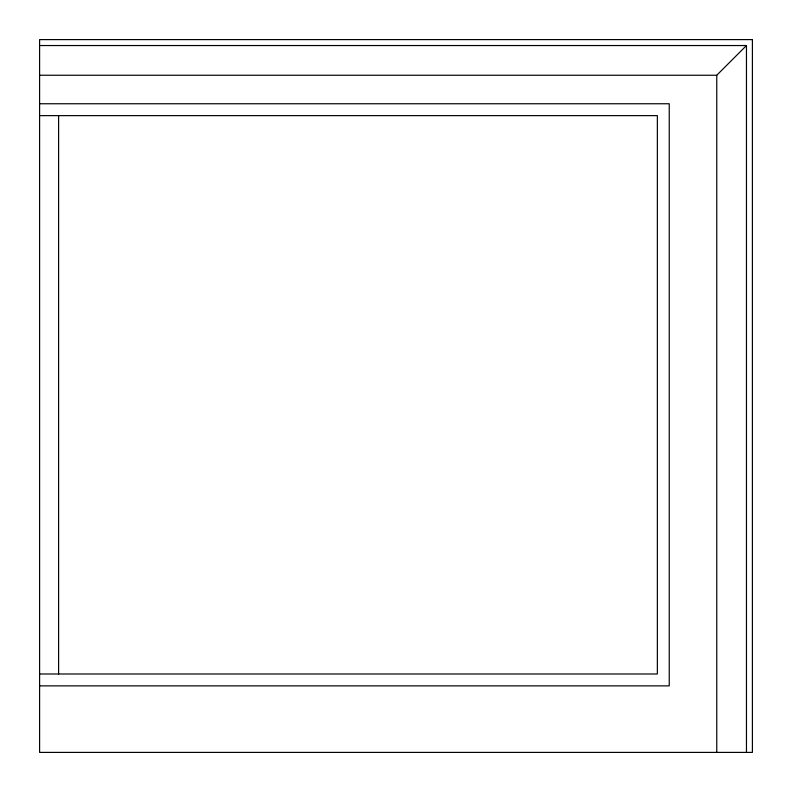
<?xml version="1.0" encoding="UTF-8"?>
<svg xmlns="http://www.w3.org/2000/svg" width="792" height="792" viewBox="0 0 792 792"><rect width="100%" height="100%" fill="white"/><g stroke="black" fill="none" stroke-linecap="round" stroke-linejoin="round"><path stroke-width="1.19" d="M39.6 75.24L716.76 75.24L746.46 45.54L39.6 45.54M39.6 103.752L669.24 103.752L669.24 685.872L39.6 685.872M39.6 115.632L657.36 115.632L657.36 673.992L39.6 673.992M746.46 45.54L746.46 752.4M716.76 75.24L716.76 752.4M58.608 115.632L58.608 673.992M752.4 39.6L39.6 39.6L39.6 752.4L752.4 752.4L752.4 39.6"/></g></svg>
